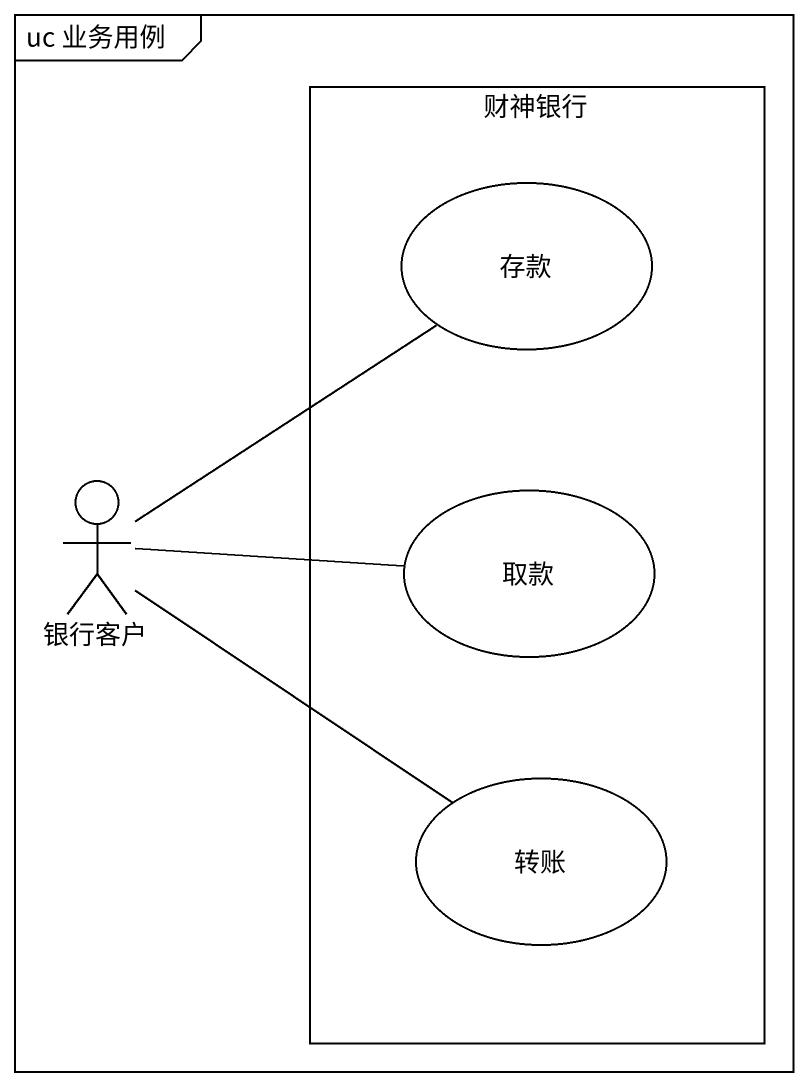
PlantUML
@startuml
mainframe uc 业务用例
rectangle 财神银行 {
  usecase 存款
  usecase 取款
  usecase 转账
}
actor 银行客户
银行客户 -up- 存款
银行客户 -right- 取款
银行客户 -- 转账
@enduml
